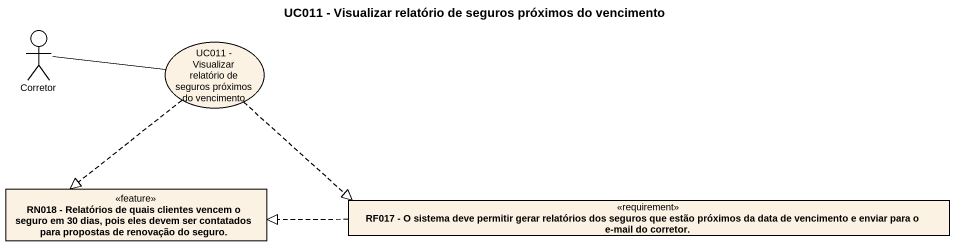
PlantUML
@startuml
title UC011 - Visualizar relatório de seguros próximos do vencimento
allowmixing
hide circle
hide empty members
actor Corretor
usecase "UC011 - Visualizar relatório de seguros próximos do vencimento" as UC011_Visualizar_relatório
class "RN018 - Relatórios de quais clientes vencem o seguro em 30 dias, pois eles devem ser contatados para propostas de renovação do seguro." as RN018_Relatórios_de_quais <<feature>>
class "RF017 - O sistema deve permitir gerar relatórios dos seguros que estão próximos da data de vencimento e enviar para o e-mail do corretor." as RF017_O_sistema_deve <<requirement>>
Corretor -right- UC011_Visualizar_relatório
UC011_Visualizar_relatório ..|> RN018_Relatórios_de_quais
UC011_Visualizar_relatório .right.|> RF017_O_sistema_deve
RF017_O_sistema_deve .left.|> RN018_Relatórios_de_quais
@enduml
